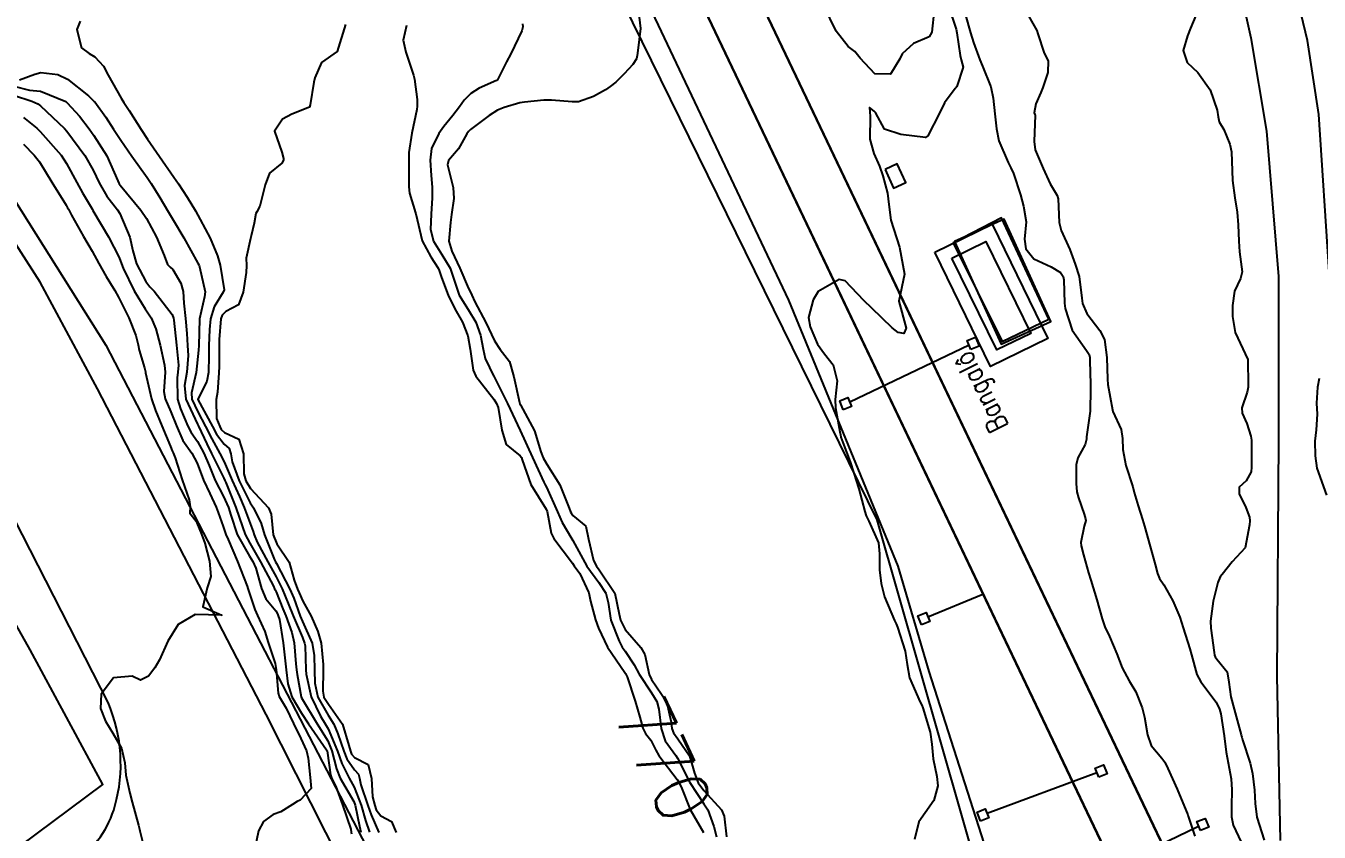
# Model space of a CAD drawing. Header units: metres. Extents: x 318500 to 325275, y 7408834 to 7428799.
# Drawn here: x 321625.1 to 321721.3, y 7423375.5 to 7423435.4 of the extents above; entities that cross this region are included whole.
import ezdxf
from ezdxf.enums import TextEntityAlignment as Align

# ---------------------------------------------------------------- set-up
doc = ezdxf.new("R2010")
doc.units = ezdxf.units.M
doc.header["$MEASUREMENT"] = 0
doc.linetypes.add('CONTINUO', pattern=[0])
for name, color, linetype in [('Armário', 45, 'Continuous'), ('Cotas', 45, 'Continuous'), ('Curvas de Nivel 1m', 11, 'Continuous'), ('Curvas de Nivel 5m', 15, 'Continuous'), ('Divisas', 45, 'Continuous'), ('EDIFICAÇÃO', 30, 'Continuous'), ('Edificações', 30, 'Continuous'), ('Linha Férrea', 20, 'Continuous'), ('Pórticos', 45, 'Continuous'), ('Subestação Elétrica', 143, 'Continuous'), ('TEXTO', 45, 'Continuous'), ('Vias Primárias', 230, 'Continuous'), ('Vias Secundárias', 230, 'Continuous')]:
    doc.layers.add(name, color=color, linetype=linetype)
doc.styles.add('ROMANS', font='romans', dxfattribs={"height": 0.2})
doc.styles.add('Style-STANDARD', font='STANDARD.shx')

msp = doc.modelspace()

# ---------------------------------------------------------------- linework, layer by layer
at = {"layer": 'Armário'}
for points in [[(321688.996, 7423424.721), (321689.627, 7423423.332), (321690.531, 7423423.743), (321689.899, 7423425.131)], [(321694.163, 7423419.357), (321697.626, 7423411.736), (321701.309, 7423413.41), (321697.845, 7423421.03)]]:
    msp.add_lwpolyline(points, close=True, dxfattribs=at)
at = {"layer": 'Curvas de Nivel 1m', "flags": 128}
for points, elevation in [([(321670.614, 7423436.887), (321670.816, 7423435.202), (321670.604, 7423433.556), (321670.564, 7423433.205), (321670.516, 7423432.936), (321670.24, 7423432.534), (321669.604, 7423431.841), (321668.965, 7423431.223), (321668.553, 7423430.888), (321668.211, 7423430.639), (321667.305, 7423430.142), (321666.197, 7423429.756), (321665.726, 7423429.738), (321664.199, 7423429.882), (321663.63, 7423429.864), (321662.196, 7423429.731), (321661.843, 7423429.667), (321660.682, 7423429.333), (321660.188, 7423429.134), (321659.568, 7423428.733), (321658.173, 7423427.685), (321658.01, 7423427.534), (321657.902, 7423427.373), (321657.268, 7423426.265), (321656.535, 7423425.386), (321656.465, 7423425.057), (321656.881, 7423423.382), (321656.925, 7423422.559), (321656.755, 7423421.383), (321656.687, 7423420.778), (321656.558, 7423419.385), (321656.779, 7423418.653), (321657.37, 7423417.377), (321658.015, 7423415.874), (321658.186, 7423415.542), (321658.259, 7423415.366), (321658.48, 7423414.886), (321659.32, 7423413.35), (321659.959, 7423411.973), (321660.386, 7423411.333), (321661.068, 7423410.45), (321661.385, 7423409.318), (321661.808, 7423407.405), (321661.847, 7423407.311), (321661.899, 7423407.215), (321662.917, 7423405.3), (321663.411, 7423403.738), (321663.572, 7423403.293), (321663.843, 7423402.825), (321664.821, 7423401.275), (321665.513, 7423399.545), (321665.614, 7423399.263), (321665.667, 7423399.14), (321665.787, 7423399.003), (321666.735, 7423398.201), (321666.939, 7423397.242), (321667.32, 7423395.663), (321667.54, 7423395.233), (321667.736, 7423394.965), (321668.891, 7423393.218), (321669.232, 7423391.677), (321669.313, 7423391.214), (321669.68, 7423390.521), (321670.839, 7423389.192), (321671.122, 7423388.655), (321671.446, 7423387.183), (321671.635, 7423386.821), (321672.736, 7423385.163), (321673.097, 7423383.648), (321673.143, 7423383.157), (321673.257, 7423382.835), (321673.573, 7423382.41), (321674.449, 7423381.141), (321674.824, 7423379.854), (321675.107, 7423379.134), (321675.521, 7423378.549), (321676.82, 7423377.11), (321677.028, 7423376.639), (321677.216, 7423375.104)], 768), ([(321693.692, 7423436.899), (321694.274, 7423435.155), (321694.34, 7423434.889), (321694.567, 7423433.199), (321694.652, 7423432.884), (321694.791, 7423432.332), (321694.32, 7423430.888), (321694.285, 7423430.823), (321694.218, 7423430.737), (321693.424, 7423429.679), (321693.034, 7423428.907), (321692.173, 7423427.217), (321691.994, 7423427.099), (321690.174, 7423427.331), (321688.947, 7423427.728), (321688.275, 7423428.969), (321688.191, 7423429.058), (321687.84, 7423429.331), (321687.849, 7423428.975), (321687.889, 7423428.675), (321687.871, 7423426.973), (321688.154, 7423425.914), (321688.58, 7423424.963), (321688.835, 7423424.254), (321689.175, 7423422.954), (321689.273, 7423422.124), (321689.433, 7423420.95), (321690.06, 7423418.94), (321690.432, 7423416.934), (321690.01, 7423414.94), (321690.571, 7423412.931), (321690.383, 7423412.525), (321689.975, 7423412.603), (321689.529, 7423412.947), (321688.002, 7423414.412), (321687.417, 7423414.976), (321686.024, 7423416.433), (321685.577, 7423416.548), (321684.016, 7423415.651), (321683.646, 7423415.025), (321683.305, 7423413.716), (321683.42, 7423413.028), (321683.961, 7423411.74), (321684.501, 7423411.012), (321685.147, 7423410.207), (321685.423, 7423408.998), (321685.296, 7423407.612), (321685.312, 7423406.999), (321685.639, 7423405.229), (321685.673, 7423404.993), (321685.703, 7423404.827), (321685.864, 7423404.437), (321686.404, 7423402.984), (321686.679, 7423402.14), (321687.036, 7423400.978), (321687.478, 7423399.298), (321687.591, 7423398.972), (321687.794, 7423398.584), (321688.502, 7423396.959), (321688.569, 7423396.147), (321688.585, 7423394.957), (321688.71, 7423393.936), (321688.942, 7423392.952), (321689.694, 7423391.196), (321689.823, 7423390.938), (321689.924, 7423390.699), (321690.5, 7423388.927), (321690.638, 7423387.913), (321690.805, 7423386.923), (321691.613, 7423385.135), (321691.728, 7423384.909), (321691.813, 7423384.701), (321692.357, 7423382.902), (321692.465, 7423382.007), (321692.565, 7423380.9), (321692.847, 7423379.59), (321692.918, 7423378.896), (321692.611, 7423377.802), (321691.973, 7423376.905), (321691.493, 7423376.23), (321691.175, 7423374.915)], 767), ([(321692.645, 7423436.565), (321692.478, 7423434.917), (321692.267, 7423434.581), (321691.105, 7423434.088), (321690.254, 7423433.327), (321690.083, 7423432.943), (321689.39, 7423431.795), (321688.233, 7423431.838), (321687.151, 7423432.986), (321686.744, 7423433.482), (321686.259, 7423433.857), (321685.351, 7423435.009), (321684.433, 7423436.883)], 768), ([(321694.986, 7423436.183), (321695.357, 7423434.874), (321695.562, 7423434.17), (321696.033, 7423432.863), (321696.243, 7423432.394), (321696.864, 7423430.854), (321697.033, 7423430.026), (321697.144, 7423428.85), (321697.282, 7423427.745), (321697.463, 7423426.847), (321698.146, 7423425.252), (321698.354, 7423424.837), (321698.543, 7423424.425), (321699.065, 7423422.826), (321699.282, 7423422.002), (321699.486, 7423420.819), (321699.357, 7423419.535), (321699.452, 7423418.819), (321700.049, 7423418.071), (321701.346, 7423417.484), (321702.034, 7423417.071), (321702.236, 7423416.778), (321702.286, 7423416.519), (321702.345, 7423414.777), (321702.394, 7423414.387), (321702.917, 7423412.771), (321703.965, 7423411.254), (321704.168, 7423410.963), (321704.212, 7423410.756), (321704.218, 7423410.495), (321704.258, 7423408.755), (321704.275, 7423408.405), (321704.238, 7423406.755), (321703.965, 7423404.843), (321703.963, 7423404.759), (321703.975, 7423404.662), (321703.873, 7423404.283), (321703.338, 7423403.278), (321703.192, 7423402.76), (321703.208, 7423401.38), (321703.25, 7423400.759), (321703.368, 7423400.31), (321703.804, 7423399.101), (321703.9, 7423398.749), (321703.911, 7423398.636), (321703.792, 7423398.204), (321703.539, 7423396.988), (321703.573, 7423396.753), (321703.76, 7423396.079), (321704.126, 7423394.746), (321704.289, 7423394.19), (321704.744, 7423392.74), (321705.126, 7423391.309), (321705.324, 7423390.734), (321705.679, 7423389.999), (321706.221, 7423388.722), (321706.611, 7423387.677), (321707.143, 7423386.707), (321707.628, 7423385.891), (321708.115, 7423384.692), (321708.287, 7423384.002), (321708.509, 7423382.686), (321708.782, 7423381.892), (321709.563, 7423380.965), (321709.791, 7423380.668), (321710.027, 7423380.192), (321710.71, 7423378.658), (321711.502, 7423376.761), (321711.543, 7423376.649), (321712.018, 7423375.175)], 766), ([(321712.3, 7423436.65), (321711.707, 7423435.23), (321711.492, 7423434.662), (321711.166, 7423433.573), (321711.448, 7423432.662), (321712.239, 7423431.929), (321713.174, 7423430.636), (321713.696, 7423429.129), (321713.75, 7423428.627), (321713.826, 7423428.265), (321714.181, 7423427.691), (321714.631, 7423426.615), (321714.754, 7423426.021), (321714.809, 7423424.613), (321714.839, 7423423.907), (321715.005, 7423422.611), (321715.17, 7423421.543), (321715.242, 7423420.608), (321715.287, 7423419.392), (321715.357, 7423418.607), (321715.535, 7423417.115), (321715.415, 7423416.606), (321714.965, 7423415.671), (321714.815, 7423414.612), (321714.821, 7423413.789), (321715.021, 7423412.61), (321715.96, 7423410.6), (321715.999, 7423408.667), (321715.998, 7423408.599), (321715.994, 7423408.534), (321715.923, 7423408.161), (321715.509, 7423407.001), (321715.536, 7423406.604), (321715.892, 7423405.838), (321716.195, 7423404.907), (321716.23, 7423404.595), (321716.233, 7423404.236), (321716.248, 7423402.594), (321716.203, 7423402.236), (321715.835, 7423401.577), (321715.322, 7423401.111), (321715.329, 7423400.605), (321715.81, 7423399.606), (321716.08, 7423398.873), (321716.112, 7423398.595), (321716.089, 7423398.303), (321715.77, 7423396.6), (321714.809, 7423395.554), (321714.071, 7423394.617), (321713.912, 7423394.444), (321713.734, 7423394.028), (321713.401, 7423392.625), (321713.185, 7423391.14), (321713.221, 7423390.627), (321713.461, 7423388.825), (321713.49, 7423388.623), (321713.532, 7423388.495), (321713.657, 7423388.309), (321714.421, 7423387.386), (321714.561, 7423386.606), (321714.696, 7423385.532), (321714.959, 7423384.6), (321715.482, 7423382.691), (321715.503, 7423382.591), (321715.512, 7423382.524), (321715.577, 7423382.315), (321716.15, 7423380.584), (321716.305, 7423379.826), (321716.462, 7423378.581), (321716.506, 7423377.589), (321716.628, 7423376.579), (321717.188, 7423374.868)], 764), ([(321629.149, 7423435.757), (321628.888, 7423435.134), (321629.248, 7423433.755), (321629.824, 7423433.334), (321630.233, 7423433.084), (321630.892, 7423432.392), (321631.223, 7423431.725), (321632.195, 7423430.021), (321632.404, 7423429.708), (321632.793, 7423429.095), (321633.686, 7423427.695), (321634.159, 7423426.975), (321635.051, 7423425.676), (321636.117, 7423424.142), (321636.458, 7423423.655), (321637.112, 7423422.656), (321637.715, 7423421.636), (321638.08, 7423420.993), (321638.803, 7423419.623), (321639.348, 7423418.31), (321639.547, 7423417.615), (321639.844, 7423415.779), (321639.783, 7423415.612), (321639.102, 7423414.51), (321638.831, 7423413.621), (321638.762, 7423412.828), (321638.722, 7423411.622), (321638.707, 7423410.858), (321638.678, 7423409.623), (321638.564, 7423408.98), (321637.9, 7423407.63), (321638.977, 7423405.619), (321639.288, 7423405.04), (321639.857, 7423404.302), (321640.231, 7423403.974), (321640.345, 7423403.595), (321640.443, 7423402.992), (321640.974, 7423401.588), (321641.796, 7423399.951), (321642.026, 7423399.576), (321642.607, 7423398.396), (321642.859, 7423397.564), (321643.592, 7423395.702), (321643.672, 7423395.551), (321643.738, 7423395.428), (321644.73, 7423393.535), (321645.025, 7423392.852), (321645.501, 7423391.523), (321645.684, 7423391.111), (321646.389, 7423389.513), (321646.552, 7423388.605), (321646.562, 7423387.511), (321646.583, 7423386.548), (321646.827, 7423385.508), (321647.59, 7423384.148), (321648.005, 7423383.494), (321648.299, 7423382.759), (321648.754, 7423381.482), (321648.978, 7423380.913), (321649.536, 7423380.091), (321649.849, 7423379.781), (321649.926, 7423379.464), (321650.012, 7423378.973), (321650.525, 7423377.455), (321650.78, 7423376.741), (321651.359, 7423375.442)], 772), ([(321648.879, 7423435.491), (321648.25, 7423433.5), (321647.091, 7423432.663), (321646.587, 7423431.524), (321646.52, 7423431.221), (321646.248, 7423429.529), (321646.188, 7423429.363), (321644.889, 7423428.836), (321644.179, 7423428.457), (321643.585, 7423427.559), (321644.147, 7423426.008), (321644.261, 7423425.549), (321644.265, 7423425.422), (321644.134, 7423425.18), (321643.227, 7423424.459), (321642.906, 7423423.568), (321642.517, 7423421.997), (321642.274, 7423421.577), (321642.22, 7423421.446), (321642.077, 7423420.74), (321641.849, 7423419.798), (321641.802, 7423419.584), (321641.493, 7423418.134), (321641.513, 7423417.588), (321641.496, 7423417.059), (321641.27, 7423415.591), (321640.924, 7423414.668), (321639.988, 7423414.174), (321639.694, 7423413.903), (321639.607, 7423413.614), (321639.492, 7423412.08), (321639.473, 7423411.615), (321639.472, 7423410.078), (321639.468, 7423409.615), (321639.355, 7423408.169), (321639.259, 7423407.616), (321639.274, 7423406.221), (321639.519, 7423405.614), (321639.64, 7423405.384), (321639.866, 7423405.172), (321640.949, 7423404.677), (321641.281, 7423403.586), (321641.317, 7423402.096), (321641.476, 7423401.583), (321641.812, 7423401.019), (321643.141, 7423399.56), (321643.336, 7423399.107), (321643.499, 7423397.554), (321643.76, 7423396.889), (321644.682, 7423395.541), (321645.06, 7423394.19), (321645.314, 7423393.526), (321645.433, 7423393.25), (321645.701, 7423392.638), (321646.315, 7423391.514), (321646.809, 7423390.372), (321647.056, 7423389.506), (321647.222, 7423387.919), (321647.214, 7423387.504), (321647.185, 7423385.934), (321647.275, 7423385.503), (321647.602, 7423384.972), (321648.661, 7423383.484), (321649.123, 7423381.91), (321649.244, 7423381.475), (321649.329, 7423381.255), (321649.545, 7423381.018), (321650.564, 7423380.479), (321650.807, 7423379.451), (321650.882, 7423378.077), (321651.045, 7423377.447), (321651.166, 7423377.116), (321651.492, 7423376.682), (321652.307, 7423376.251), (321652.64, 7423375.428)], 771), ([(321662.034, 7423435.553), (321662.055, 7423435.313), (321661.987, 7423435.034), (321661.174, 7423433.326), (321660.84, 7423432.732), (321660.222, 7423431.487), (321660.177, 7423431.384), (321660.11, 7423431.342), (321658.817, 7423430.755), (321658.205, 7423430.367), (321657.697, 7423429.875), (321657.353, 7423429.378), (321656.845, 7423428.722), (321656.175, 7423427.919), (321655.808, 7423427.395), (321655.264, 7423426.293), (321655.159, 7423425.405), (321655.244, 7423424.282), (321655.308, 7423423.402), (321655.312, 7423422.612), (321655.25, 7423421.403), (321655.207, 7423420.269), (321655.424, 7423419.4), (321656.045, 7423418.395), (321656.658, 7423417.384), (321656.985, 7423416.416), (321657.331, 7423415.377), (321657.994, 7423414.305), (321658.576, 7423413.361), (321658.924, 7423412.397), (321659.104, 7423411.353), (321659.266, 7423410.673), (321659.907, 7423409.34), (321659.929, 7423409.296), (321660.931, 7423407.325), (321661.853, 7423405.328), (321661.857, 7423405.31), (321662.779, 7423403.301), (321663.631, 7423401.483), (321663.723, 7423401.291), (321663.817, 7423401.107), (321664.65, 7423399.277), (321664.985, 7423398.475), (321665.706, 7423397.261), (321665.768, 7423397.148), (321666.82, 7423395.244), (321667.722, 7423394.01), (321668.234, 7423393.225), (321668.396, 7423392.53), (321668.611, 7423391.221), (321669.233, 7423389.648), (321669.452, 7423389.212), (321669.657, 7423388.911), (321670.345, 7423387.898), (321670.701, 7423387.194), (321671.619, 7423385.81), (321672.03, 7423385.174), (321672.176, 7423384.597), (321672.335, 7423383.169), (321672.655, 7423382.248), (321673.44, 7423381.152), (321673.557, 7423380.96), (321674.477, 7423379.141), (321675.507, 7423377.578), (321675.81, 7423377.125), (321676.261, 7423375.892), (321676.452, 7423375.115)], 769), ([(321624.647, 7423431.38), (321625.78, 7423431.797), (321626.221, 7423431.927), (321627.474, 7423431.777), (321628.215, 7423431.434), (321629.754, 7423430.189), (321630.191, 7423429.786), (321630.235, 7423429.739), (321631.059, 7423428.607), (321631.621, 7423427.718), (321632.158, 7423426.889), (321632.992, 7423425.701), (321634.117, 7423424.124), (321634.421, 7423423.685), (321635.066, 7423422.642), (321635.628, 7423421.667), (321636.079, 7423420.936), (321636.865, 7423419.648), (321637.897, 7423417.767), (321637.967, 7423417.631), (321637.988, 7423417.589), (321638.029, 7423417.485), (321638.431, 7423415.626), (321638.387, 7423415.244), (321638.027, 7423413.63), (321638.026, 7423413.583), (321637.959, 7423411.63), (321637.947, 7423411.282), (321637.762, 7423409.633), (321637.417, 7423408.128), (321637.448, 7423407.637), (321637.886, 7423406.699), (321638.455, 7423405.624), (321638.931, 7423404.689), (321639.532, 7423403.605), (321639.841, 7423402.992), (321640.449, 7423401.594), (321640.99, 7423400.4), (321641.33, 7423399.585), (321641.778, 7423398.402), (321642.005, 7423397.809), (321642.083, 7423397.575), (321642.319, 7423397.015), (321643.11, 7423395.559), (321643.723, 7423394.435), (321644.171, 7423393.543), (321644.622, 7423392.459), (321644.978, 7423391.531), (321645.666, 7423389.926), (321645.834, 7423389.518), (321645.873, 7423389.301), (321645.931, 7423387.517), (321645.948, 7423387.195), (321646.328, 7423385.513), (321647.006, 7423384.088), (321647.372, 7423383.502), (321647.575, 7423383.138), (321648.28, 7423381.489), (321648.612, 7423380.555), (321649.146, 7423379.476), (321649.52, 7423378.799), (321650.028, 7423377.462), (321650.364, 7423376.337), (321650.663, 7423375.452)], 773), ([(321624.206, 7423430.906), (321625.383, 7423430.622), (321626.201, 7423430.533), (321628.07, 7423429.771), (321628.189, 7423429.683), (321629.102, 7423428.679), (321629.81, 7423427.745), (321630.163, 7423427.257), (321631.117, 7423425.725), (321631.937, 7423423.888), (321632.009, 7423423.712), (321632.046, 7423423.648), (321632.109, 7423423.566), (321633.668, 7423421.694), (321634.081, 7423421.073), (321634.81, 7423419.679), (321635.385, 7423418.324), (321635.635, 7423417.666), (321635.837, 7423417.471), (321636.026, 7423417.278), (321636.638, 7423416.272), (321636.813, 7423415.648), (321636.848, 7423414.796), (321636.975, 7423413.645), (321637.073, 7423412.534), (321637.138, 7423411.642), (321637.186, 7423410.885), (321637.083, 7423409.643), (321636.902, 7423408.658), (321636.995, 7423407.644), (321637.873, 7423405.799), (321637.956, 7423405.629), (321638.559, 7423404.325), (321638.916, 7423403.614), (321639.823, 7423401.781), (321639.908, 7423401.599), (321639.975, 7423401.441), (321640.732, 7423399.591), (321641.211, 7423398.15), (321641.414, 7423397.584), (321641.76, 7423396.939), (321642.546, 7423395.568), (321643.522, 7423393.744), (321643.602, 7423393.552), (321643.634, 7423393.476), (321643.708, 7423393.331), (321644.222, 7423392.068), (321644.43, 7423391.539), (321644.89, 7423390.313), (321645.07, 7423389.529), (321645.192, 7423387.971), (321645.23, 7423387.526), (321645.279, 7423387.178), (321645.583, 7423385.52), (321645.609, 7423385.458), (321646.771, 7423383.508), (321647.561, 7423382.25), (321647.869, 7423381.495), (321648.204, 7423380.157), (321648.479, 7423379.486), (321649.504, 7423377.748), (321649.6, 7423377.468), (321649.919, 7423375.906), (321650.027, 7423375.462)], 774), ([(321624.941, 7423428.578), (321625.917, 7423427.794), (321626.048, 7423427.671), (321626.166, 7423427.553), (321627.726, 7423425.774), (321628.131, 7423425.178), (321628.887, 7423423.758), (321629.329, 7423422.979), (321630.054, 7423421.741), (321630.089, 7423421.679), (321631.255, 7423419.722), (321632.037, 7423418.179), (321632.223, 7423417.708), (321632.354, 7423417.379), (321633.162, 7423415.698), (321633.99, 7423414.371), (321634.434, 7423413.683), (321634.764, 7423412.882), (321635.094, 7423411.669), (321635.417, 7423410.183), (321635.454, 7423409.665), (321635.364, 7423408.209), (321635.473, 7423407.664), (321635.886, 7423406.714), (321636.305, 7423405.653), (321636.785, 7423404.571), (321637.454, 7423403.636), (321637.839, 7423402.898), (321638.305, 7423401.623), (321638.781, 7423400.64), (321639.268, 7423399.608), (321639.408, 7423399.228), (321639.776, 7423398.174), (321639.984, 7423397.598), (321640.139, 7423397.222), (321640.852, 7423395.589), (321641.554, 7423393.74), (321641.618, 7423393.581), (321641.707, 7423393.268), (321642.132, 7423392.011), (321642.343, 7423391.57), (321642.868, 7423390.366), (321643.13, 7423389.558), (321643.637, 7423388.003), (321643.708, 7423387.549), (321643.859, 7423385.793), (321643.948, 7423385.545), (321644.465, 7423384.669), (321645.004, 7423383.529), (321645.564, 7423382.434), (321645.976, 7423381.516), (321646.103, 7423380.955), (321646.259, 7423379.513), (321646.328, 7423378.702), (321645.505, 7423377.836), (321645.275, 7423377.752), (321644.94, 7423377.528), (321644.065, 7423376.968), (321643.488, 7423376.764), (321642.787, 7423376.253), (321642.398, 7423375.566), (321642.13, 7423374.243)], 776), ([(321624.94, 7423426.597), (321625.735, 7423425.796), (321626.132, 7423425.282), (321627.041, 7423423.781), (321628.093, 7423422.059), (321628.202, 7423421.88), (321628.267, 7423421.767), (321628.514, 7423421.333), (321629.399, 7423419.747), (321630.044, 7423418.648), (321630.546, 7423417.732), (321631.067, 7423416.771), (321631.714, 7423415.714), (321632.003, 7423415.227), (321632.753, 7423413.702), (321633.276, 7423412.375), (321633.457, 7423411.687), (321633.543, 7423411.283), (321633.933, 7423409.977), (321633.997, 7423409.679), (321634.01, 7423409.598), (321634.447, 7423407.675), (321634.741, 7423406.817), (321635.211, 7423405.667), (321635.855, 7423404.119), (321635.99, 7423403.797), (321636.057, 7423403.657), (321636.222, 7423403.277), (321636.733, 7423401.646), (321637.263, 7423400.173), (321637.33, 7423399.637), (321637.309, 7423399.161), (321637.779, 7423398.574), (321638.056, 7423397.909), (321638.164, 7423397.624), (321638.426, 7423396.954), (321638.771, 7423395.615), (321638.87, 7423394.465), (321638.587, 7423393.617), (321638.279, 7423392.204), (321639.69, 7423391.6), (321637.69, 7423391.63), (321636.429, 7423390.899), (321635.66, 7423389.66), (321635.033, 7423388.272), (321634.71, 7423387.669), (321634.235, 7423387.062), (321633.621, 7423386.757), (321633.004, 7423387.069), (321631.622, 7423386.93), (321630.7, 7423385.724), (321630.666, 7423384.652), (321631.028, 7423383.718), (321631.567, 7423382.82), (321632.216, 7423381.7), (321632.466, 7423380.623), (321632.544, 7423379.695), (321632.83, 7423378.371), (321633.022, 7423377.687), (321633.474, 7423375.975), (321633.553, 7423375.679), (321633.583, 7423375.564), (321634.064, 7423373.674)], 777), ([(321721.283, 7423409.183), (321721.146, 7423408.528), (321721.08, 7423407.36), (321721.126, 7423406.528), (321721.041, 7423405.376), (321720.96, 7423404.529), (321720.965, 7423403.427), (321721.103, 7423402.527), (321721.82, 7423400.52)], 763)]:
    msp.add_lwpolyline(points, dxfattribs=dict(at, elevation=elevation))
at = {"layer": 'Curvas de Nivel 5m', "flags": 128}
for points, elevation in [([(321699.271, 7423436.825), (321700.274, 7423435.059), (321700.361, 7423434.809), (321700.817, 7423433.363), (321701.127, 7423432.797), (321701.107, 7423431.927), (321700.719, 7423430.803), (321700.582, 7423430.437), (321700.202, 7423429.602), (321700.08, 7423428.923), (321700.134, 7423428.811), (321700.143, 7423428.764), (321700.082, 7423426.811), (321700.161, 7423426.192), (321700.747, 7423424.801), (321701.265, 7423423.65), (321701.788, 7423422.785), (321701.864, 7423422.54), (321701.941, 7423420.782), (321702.081, 7423420.181), (321702.737, 7423418.773), (321703.14, 7423417.672), (321703.416, 7423416.766), (321703.624, 7423415.154), (321703.678, 7423414.763), (321703.999, 7423414.019), (321704.962, 7423412.745), (321705.305, 7423412.072), (321705.482, 7423410.737), (321705.53, 7423409.142), (321705.57, 7423408.735), (321705.902, 7423406.856), (321705.936, 7423406.729), (321706.554, 7423405.387), (321706.638, 7423404.719), (321706.679, 7423403.906), (321706.905, 7423402.714), (321707.411, 7423401.121), (321707.526, 7423400.704), (321707.579, 7423400.465), (321707.81, 7423399.727), (321708.139, 7423398.697), (321708.291, 7423398.196), (321708.71, 7423396.691), (321709.081, 7423395.349), (321709.239, 7423394.678), (321709.388, 7423394.327), (321709.732, 7423393.836), (321710.402, 7423392.663), (321710.907, 7423391.452), (321711.166, 7423390.655), (321711.666, 7423389.081), (321711.78, 7423388.648), (321712.175, 7423387.172), (321712.464, 7423386.638), (321713.617, 7423385.116), (321713.871, 7423384.616), (321713.97, 7423384.249), (321714.208, 7423382.611), (321714.365, 7423381.405), (321714.512, 7423380.606), (321714.723, 7423379.421), (321714.767, 7423378.601), (321714.749, 7423377.364), (321714.756, 7423376.601), (321714.876, 7423375.981), (321715.481, 7423374.706)], 765), ([(321653.412, 7423435.433), (321653.164, 7423434.341), (321653.354, 7423433.433), (321653.926, 7423431.723), (321654.003, 7423431.423), (321654.198, 7423429.92), (321654.213, 7423429.42), (321654.188, 7423429.19), (321653.818, 7423427.425), (321653.59, 7423425.987), (321653.578, 7423425.428), (321653.584, 7423423.962), (321653.585, 7423423.428), (321653.645, 7423422.966), (321654.091, 7423421.495), (321654.101, 7423421.431), (321654.581, 7423419.412), (321655.221, 7423418.224), (321655.762, 7423417.394), (321655.849, 7423417.214), (321656.023, 7423416.686), (321656.498, 7423415.385), (321657.001, 7423414.374), (321657.571, 7423413.374), (321657.965, 7423412.358), (321658.155, 7423411.367), (321658.365, 7423409.794), (321658.554, 7423409.361), (321659.905, 7423407.649), (321660.095, 7423407.337), (321660.214, 7423407.016), (321660.493, 7423405.331), (321660.823, 7423404.289), (321661.851, 7423403.441), (321661.95, 7423403.309), (321662.012, 7423403.144), (321662.654, 7423401.302), (321663.793, 7423399.468), (321663.864, 7423399.289), (321664.174, 7423397.684), (321664.353, 7423397.281), (321665.743, 7423395.456), (321665.889, 7423395.258), (321666.293, 7423394.691), (321666.962, 7423393.241), (321667.104, 7423392.639), (321667.455, 7423391.234), (321667.681, 7423390.634), (321668.363, 7423389.223), (321669.641, 7423387.321), (321669.687, 7423387.255), (321669.711, 7423387.209), (321669.83, 7423387.014), (321670.412, 7423385.198), (321670.771, 7423384.014), (321670.98, 7423383.189), (321671.181, 7423382.791), (321671.571, 7423382.31), (321671.943, 7423381.554), (321672.165, 7423381.171), (321673.533, 7423379.366), (321673.671, 7423379.149), (321673.837, 7423378.836), (321674.496, 7423377.14), (321675.483, 7423375.441)], 770), ([(321624.196, 7423430.237), (321625.556, 7423429.8), (321626.005, 7423429.611), (321626.187, 7423429.462), (321627.973, 7423427.772), (321628.167, 7423427.56), (321629.499, 7423425.75), (321630.124, 7423424.677), (321630.567, 7423423.733), (321631.122, 7423422.746), (321631.911, 7423421.713), (321632.086, 7423421.455), (321632.837, 7423419.702), (321633.058, 7423418.686), (321633.338, 7423417.697), (321634.017, 7423416.383), (321634.333, 7423416.005), (321634.658, 7423415.68), (321635.984, 7423413.951), (321636.09, 7423413.658), (321636.114, 7423413.522), (321636.32, 7423411.654), (321636.446, 7423410.164), (321636.418, 7423409.653), (321636.355, 7423409.222), (321636.386, 7423407.653), (321636.607, 7423406.931), (321637.159, 7423405.641), (321637.393, 7423405.165), (321637.859, 7423404.495), (321638.171, 7423403.945), (321638.335, 7423403.623), (321638.733, 7423402.72), (321639.181, 7423401.61), (321639.802, 7423400.41), (321640.175, 7423399.596), (321640.352, 7423399.027), (321640.826, 7423397.589), (321641.746, 7423395.979), (321641.992, 7423395.576), (321642.21, 7423395.096), (321642.629, 7423393.566), (321642.947, 7423392.806), (321643.694, 7423391.918), (321643.824, 7423391.681), (321643.878, 7423391.547), (321643.968, 7423391.263), (321644.249, 7423389.541), (321644.324, 7423388.866), (321644.464, 7423387.537), (321644.582, 7423386.497), (321644.875, 7423385.531), (321645.592, 7423384.299), (321646.117, 7423383.515), (321647.468, 7423381.584), (321647.518, 7423381.5), (321647.548, 7423381.326), (321647.751, 7423379.715), (321647.823, 7423379.496), (321648.161, 7423378.85), (321648.661, 7423377.483), (321649.27, 7423375.676), (321649.308, 7423375.472), (321649.333, 7423375.337)], 775)]:
    msp.add_lwpolyline(points, dxfattribs=dict(at, elevation=elevation))
at = {"layer": 'Divisas'}
msp.add_lwpolyline([(321798.408, 7423062.119), (321777.132, 7423107.463), (321757.655, 7423149.344), (321734.113, 7423197.355), (321731.833, 7423201.667), (321730.167, 7423202.535), (321719.947, 7423225.172), (321701.996, 7423262.16), (321706.362, 7423264.28), (321696.328, 7423275.474), (321685.772, 7423301.165), (321683.281, 7423307.141), (321676.341, 7423330.446), (321678.009, 7423338.236), (321696.545, 7423359.078), (321697.828, 7423364.45), (321699.229, 7423365.673), (321692.278, 7423387.398), (321689.972, 7423395.244), (321681.85, 7423415.001), (321668.742, 7423442.628), (321661.973, 7423449.808), (321636.774, 7423502.241), (321629.595, 7423518.058)], dxfattribs=at)
at = {"layer": 'EDIFICAÇÃO', "linetype": 'CONTINUO'}
for points in [[(321692.691, 7423418.564, 767.198), (321696.95, 7423420.65, 767.101), (321701.105, 7423412.165, 767.124), (321696.845, 7423410.079, 767.198)], [(321693.967, 7423418.14, 767.234), (321696.479, 7423419.369, 767.16), (321699.822, 7423412.532, 767.159), (321697.31, 7423411.304, 767.234)]]:
    msp.add_polyline3d(points, close=True, dxfattribs=at)
at = {"layer": 'Edificações'}
msp.add_lwpolyline([(321694.064, 7423419.276), (321697.706, 7423411.935), (321701.17, 7423413.606), (321697.647, 7423421.126)], close=True, dxfattribs=at)
msp.add_lwpolyline([(321587.667, 7423346.871), (321630.84, 7423379.01), (321625.436, 7423389.01), (321610.951, 7423414.713)], dxfattribs=at)
at = {"layer": 'Linha Férrea'}
for points in [[(321625.181, 7423540.483), (321646.79, 7423496.959), (321893.02, 7422980.599), (321927.568, 7422912.57), (321960.071, 7422844.091), (321960.071, 7422844.091), (322054.8, 7422642.247, -0.028698), (322111.168, 7422494.248), (322140.246, 7422392.292, 0.177815), (322346.493, 7422099.021)], [(322346.493, 7422099.021, -0.177815), (322140.246, 7422392.292), (322111.168, 7422494.248, 0.028698), (322054.8, 7422642.247), (321960.071, 7422844.091), (321960.071, 7422844.091), (321927.568, 7422912.57), (321893.02, 7422980.599), (321646.79, 7423496.959), (321625.181, 7423540.483, -0.08675)], [(321634.288, 7423531.029), (321649.189, 7423501.212), (321891.508, 7422993.323), (321931.636, 7422913.121), (321963.221, 7422846.706), (322059.233, 7422642.556), (322059.233, 7422642.556, -0.026965), (322115.311, 7422495.115), (322143.825, 7422393.254, 0.177055), (322348.62, 7422102.056)], [(322348.62, 7422102.056, -0.177055), (322143.825, 7422393.254), (322115.311, 7422495.115, 0.026965), (322059.233, 7422642.556), (322059.233, 7422642.556), (321963.221, 7422846.706), (321931.636, 7422913.121), (321891.508, 7422993.323), (321649.189, 7423501.212), (321634.288, 7423531.029, -0.065289)]]:
    msp.add_lwpolyline(points, format="xyb", dxfattribs=at)
at = {"layer": 'Pórticos'}
for points in [[(321695.367, 7423411.349), (321695.104, 7423412.016), (321695.718, 7423412.259), (321695.982, 7423411.592)], [(321685.884, 7423406.86), (321685.621, 7423407.527), (321686.235, 7423407.77), (321686.499, 7423407.103)], [(321691.702, 7423390.884), (321691.439, 7423391.55), (321692.053, 7423391.793), (321692.317, 7423391.127)], [(321704.883, 7423379.556), (321704.62, 7423380.223), (321705.234, 7423380.466), (321705.498, 7423379.799)], [(321696.098, 7423376.285), (321695.834, 7423376.952), (321696.448, 7423377.195), (321696.712, 7423376.528)], [(321712.443, 7423375.577), (321712.179, 7423376.244), (321712.793, 7423376.487), (321713.057, 7423375.82)]]:
    msp.add_lwpolyline(points, close=True, dxfattribs=at)
for points in [[(321686.367, 7423407.437), (321695.235, 7423411.683)], [(321692.185, 7423391.46), (321696.252, 7423393.144)], [(321696.58, 7423376.861), (321704.752, 7423379.889)], [(321699.43, 7423369.693), (321712.311, 7423375.91)]]:
    msp.add_lwpolyline(points, dxfattribs=at)
at = {"layer": 'Subestação Elétrica'}
msp.add_lwpolyline([(321580.924, 7423490.95), (321583.618, 7423483.997), (321584.657, 7423484.343), (321588.581, 7423473.843), (321587.312, 7423473.497), (321598.514, 7423451.541), (321619.535, 7423429.942), (321631.06, 7423411.666), (321655.378, 7423364.882), (321666.881, 7423341.517), (321671.334, 7423340.59), (321678.013, 7423337.623), (321696.565, 7423359.69), (321697.864, 7423365.624), (321688.405, 7423398.674), (321667.43, 7423441.369), (321659.267, 7423449.157), (321634.942, 7423500), (321625.555, 7423520.356), (321617.366, 7423538.978), (321575.873, 7423519.537), (321578.875, 7423506.854), (321584.404, 7423492.45)], close=True, dxfattribs=at)
at = {"layer": 'Vias Primárias'}
for points in [[(323715.644, 7420145.548, 0), (323709.04, 7420132.939)], [(323831.088, 7420001.787, 0), (323833.844, 7420008.443, 0.220888)], [(321618.879, 7423365.929), (321628.892, 7423373.293, 0.167631), (321631.733, 7423377.405, 0.169806), (321631.243, 7423385.043), (321623.7, 7423399.846)]]:
    msp.add_lwpolyline(points, format="xyb", dxfattribs=at)
msp.add_lwpolyline([(321725.722, 7423205.029), (321707.521, 7423244.547), (321694.871, 7423274.258), (321687.295, 7423291.9), (321686.593, 7423293.67), (321685.246, 7423299.168), (321684.235, 7423301.187), (321679.851, 7423310.187), (321665.813, 7423338.936), (321652.96, 7423364.468), (321642.985, 7423384.202), (321630.435, 7423408.405), (321626.18, 7423416.353), (321621.917, 7423422.972)], dxfattribs=at)
at = {"layer": 'Vias Secundárias'}
msp.add_lwpolyline([(321688.765, 7423507.635, -0.115918), (321692.665, 7423502.306), (321693.789, 7423500), (321702.942, 7423477.341), (321705.259, 7423471.028), (321710.4, 7423455.87), (321714.646, 7423441.454), (321716.189, 7423434.517), (321717.345, 7423427.58), (321718.247, 7423416.754), (321718.247, 7423404.55), (321718.118, 7423387.052), (321718.374, 7423374.834)], format="xyb", dxfattribs=at)
msp.add_lwpolyline([(321790.711, 7423224.487), (321779.605, 7423250.489), (321766.203, 7423277.906), (321756.955, 7423298.151), (321752.09, 7423308.68), (321749.072, 7423313.794), (321745.137, 7423320.481), (321741.848, 7423328.899), (321738.437, 7423338.208), (321735.022, 7423347.143), (321729.245, 7423358.96), (321725.834, 7423365.909), (321724.522, 7423368.794), (321723.209, 7423373.813), (321722.815, 7423375.124), (321722.422, 7423402.135), (321722.027, 7423417.12), (321721.239, 7423428.807), (321720.403, 7423434.319), (321719.136, 7423439.576), (321714.806, 7423453.999), (321706.795, 7423478.95), (321698.916, 7423500)], dxfattribs=at)

# ---------------------------------------------------------------- texts
at = {"layer": 'Cotas', "style": 'Style-STANDARD'}
msp.add_text('770', height=4, rotation=295.21807, dxfattribs=at).set_placement((321672.532, 7423380.879, 770), align=Align.MIDDLE_CENTER)
at = {"layer": 'TEXTO', "style": 'ROMANS', "width": 0.8}
msp.add_text('Bangalô', height=1.5, rotation=116.55592, dxfattribs=at).set_placement((321698.2, 7423405.653))

doc.saveas('drawing.dxf')
